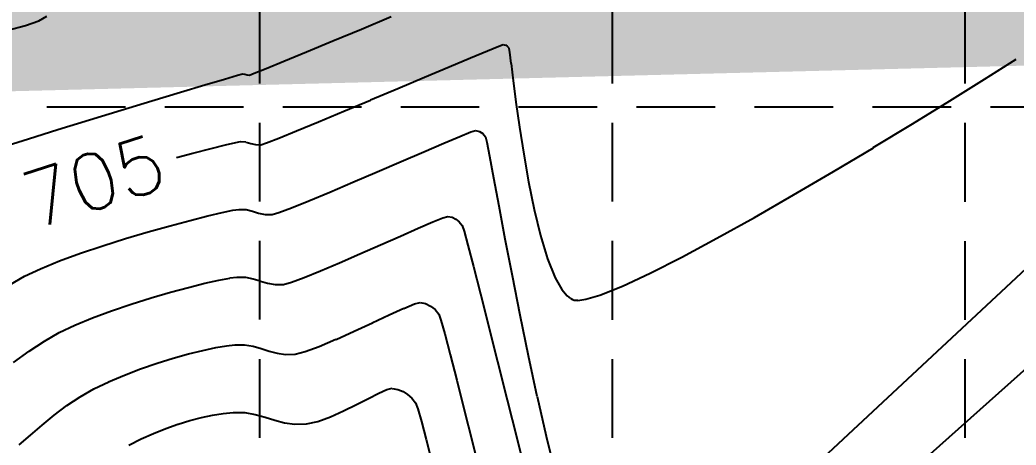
# Model space of a CAD drawing. Extents: x 5513 to 6525, y 3862 to 5479.
# Drawn here: x 5976.7 to 6047.9, y 4444.6 to 4475 of the extents above; entities that cross this region are included whole.
import ezdxf

# ---------------------------------------------------------------- set-up
doc = ezdxf.new("R2010")
doc.units = 0
doc.header["$LTSCALE"] = 50
doc.header["$MEASUREMENT"] = 0
doc.linetypes.add('DASH', pattern=[0.375, 0.25, -0.125])
doc.linetypes.add('HIDDEN', pattern=[0.375, 0.25, -0.125])
for name, color, linetype in [('CONT-MJR', 6, 'Continuous'), ('CONT-MNR', 14, 'Continuous'), ('GRID', 254, 'HIDDEN'), ('LIMITS OF DISTURBANCE', 1, 'DASH'), ('v-topo-bndy', 140, 'Continuous'), ('V-TOPO-BNDY-2', 7, 'Continuous')]:
    doc.layers.add(name, color=color, linetype=linetype)
doc.styles.add('L80', font='simplex', dxfattribs={"height": 4})

msp = doc.modelspace()

# ---------------------------------------------------------------- linework, layer by layer
at = {"layer": 'CONT-MJR', "color": 42, "elevation": 705}
for points in [[(6010.093, 4472.781), (6010.904, 4473.112)], [(6010.904, 4473.112), (6011.219, 4473.229)], [(6011.376, 4473.189), (6011.51, 4473.102)], [(6011.51, 4473.102), (6011.624, 4472.976)], [(6007.343, 4471.629), (6008.877, 4472.274)], [(6011.673, 4472.666), (6011.775, 4471.858)], [(6005.581, 4470.887), (6007.343, 4471.629)], [(6043.154, 4469.197), (6045.646, 4470.753)], [(6040.482, 4467.551), (6043.154, 4469.197)], [(5996.444, 4467.055), (5998.019, 4467.708)], [(6012.382, 4467.322), (6012.685, 4465.394)], [(5989.009, 4465.459), (5990.323, 4465.796)], [(5992.824, 4466.257), (5993.166, 4466.161)], [(5987.848, 4465.15), (5989.009, 4465.459)], [(6013.891, 4459.581), (6014.39, 4457.923)], [(6016.559, 4454.945), (6017.12, 4455.023)], [(6017.12, 4455.023), (6018.124, 4455.318)]]:
    msp.add_lwpolyline(points, dxfattribs=at)
at = {"layer": 'CONT-MJR', "color": 42, "extrusion": (-0.24806, -0.968745, 0), "elevation": -5824.559}
msp.add_lwpolyline([(4713.709, 705), (4713.87, 705)], dxfattribs=at)
at = {"layer": 'CONT-MJR', "color": 42, "extrusion": (0.987373, 0.158413, 0), "elevation": 6644.294}
msp.add_lwpolyline([(3464.174, 705), (3463.859, 705)], dxfattribs=at)
at = {"layer": 'CONT-MJR', "color": 42, "extrusion": (0.384926, -0.922947, 0), "elevation": -1814.697}
msp.add_lwpolyline([(7267.373, 705), (7268.691, 705)], dxfattribs=at)
at = {"layer": 'CONT-MJR', "color": 42, "extrusion": (0.534698, -0.845043, 0), "elevation": -545.385}
msp.add_lwpolyline([(7499.335, 705), (7502.001, 705)], dxfattribs=at)
at = {"layer": 'CONT-MJR', "color": 42, "extrusion": (0.992291, 0.123932, 0), "elevation": 6519.636}
msp.add_lwpolyline([(3692.329, 705), (3691.102, 705)], dxfattribs=at)
at = {"layer": 'CONT-MJR', "color": 42, "extrusion": (0.388581, -0.921414, 0), "elevation": -1785.883}
msp.add_lwpolyline([(7268.868, 705), (7270.932, 705)], dxfattribs=at)
at = {"layer": 'CONT-MJR', "color": 42, "extrusion": (-0.388248, 0.921555, 0), "elevation": 1788.512}
msp.add_lwpolyline([(-7266.102, 705), (-7268.222, 705)], dxfattribs=at)
at = {"layer": 'CONT-MJR', "color": 42, "extrusion": (0.991459, 0.130416, 0), "elevation": 6543.623}
msp.add_lwpolyline([(3648.409, 705), (3646.854, 705)], dxfattribs=at)
at = {"layer": 'CONT-MJR', "color": 42, "extrusion": (0.387345, -0.921935, 0), "elevation": -1795.626}
msp.add_lwpolyline([(7262.269, 705), (7264.347, 705)], dxfattribs=at)
at = {"layer": 'CONT-MJR', "color": 42, "extrusion": (0.990023, 0.140903, 0), "elevation": 6581.86}
msp.add_lwpolyline([(3577.383, 705), (3575.588, 705)], dxfattribs=at)
at = {"layer": 'CONT-MJR', "color": 42, "extrusion": (-0.385701, 0.922624, 0), "elevation": 1808.571}
msp.add_lwpolyline([(-7257.115, 705), (-7259.056, 705)], dxfattribs=at)
at = {"layer": 'CONT-MJR', "color": 42, "extrusion": (0.519112, -0.854706, 0), "elevation": -682.758}
msp.add_lwpolyline([(7478.729, 705), (7481.997, 705)], dxfattribs=at)
at = {"layer": 'CONT-MJR', "color": 42, "extrusion": (-0.365662, 0.930748, 0), "elevation": 1965.012}
msp.add_lwpolyline([(-7212.289, 705), (-7213.235, 705)], dxfattribs=at)
at = {"layer": 'CONT-MJR', "color": 42, "extrusion": (0.377575, -0.925979, 0), "elevation": -1872.289}
msp.add_lwpolyline([(7237.856, 705), (7239.23, 705)], dxfattribs=at)
at = {"layer": 'CONT-MJR', "color": 42, "extrusion": (-0.238794, 0.97107, 0), "elevation": 2906.151}
msp.add_lwpolyline([(-6883.429, 705), (-6884.507, 705)], dxfattribs=at)
at = {"layer": 'CONT-MJR', "color": 42, "extrusion": (0.22462, -0.974447, 0), "elevation": -3006.152}
msp.add_lwpolyline([(6841.433, 705), (6842.174, 705)], dxfattribs=at)
at = {"layer": 'CONT-MJR', "color": 42, "extrusion": (0.18556, -0.982633, 0), "elevation": -3276.762}
msp.add_lwpolyline([(6716.78, 705), (6717.127, 705)], dxfattribs=at)
at = {"layer": 'CONT-MJR', "color": 42, "extrusion": (-0.06988, -0.997555, 0), "elevation": -4874.12}
msp.add_lwpolyline([(5665.679, 705), (5666.07, 705)], dxfattribs=at)
at = {"layer": 'CONT-MJR', "color": 42, "extrusion": (-0.259709, -0.965687, 0), "elevation": -5869.394}
msp.add_lwpolyline([(4627.618, 705), (4627.97, 705)], dxfattribs=at)
at = {"layer": 'CONT-MJR', "color": 42, "extrusion": (-0.034554, -0.999403, 0), "elevation": -4670.503}
msp.add_lwpolyline([(5835.607, 705), (5835.992, 705)], dxfattribs=at)
at = {"layer": 'CONT-MJR', "color": 42, "extrusion": (0.31824, -0.94801, 0), "elevation": -2326.371}
msp.add_lwpolyline([(7103.548, 705), (7103.97, 705)], dxfattribs=at)
at = {"layer": 'CONT-MJR', "color": 42, "extrusion": (0.51305, -0.858359, 0), "elevation": -735.667}
msp.add_lwpolyline([(7470.386, 705), (7473.71, 705)], dxfattribs=at)
at = {"layer": 'CONT-MJR', "color": 42, "extrusion": (0.984671, 0.17442, 0), "elevation": 6699.373}
msp.add_lwpolyline([(3348.212, 705), (3346.191, 705)], dxfattribs=at)
at = {"layer": 'CONT-MJR', "color": 42, "extrusion": (-0.50597, 0.862551, 0), "elevation": 797.112}
msp.add_lwpolyline([(-7460.768, 705), (-7464.079, 705)], dxfattribs=at)
at = {"layer": 'CONT-MJR', "color": 42, "extrusion": (0.979754, 0.200204, 0), "elevation": 6784.891}
msp.add_lwpolyline([(3169.203, 705), (3167.196, 705)], dxfattribs=at)
at = {"layer": 'CONT-MJR', "color": 42, "extrusion": (0.49737, -0.867538, 0), "elevation": -871.241}
msp.add_lwpolyline([(7449.25, 705), (7452.476, 705)], dxfattribs=at)
at = {"layer": 'CONT-MJR', "color": 42, "extrusion": (0.971745, 0.236033, 0), "elevation": 6896.576}
msp.add_lwpolyline([(2916.01, 705), (2914.1, 705)], dxfattribs=at)
at = {"layer": 'CONT-MJR', "color": 42, "extrusion": (-0.486498, 0.873682, 0), "elevation": 964.199}
msp.add_lwpolyline([(-7434.719, 705), (-7437.789, 705)], dxfattribs=at)
at = {"layer": 'CONT-MJR', "color": 42, "extrusion": (0.472112, -0.881539, 0), "elevation": -1085.931}
msp.add_lwpolyline([(7415.074, 705), (7417.917, 705)], dxfattribs=at)
at = {"layer": 'CONT-MJR', "color": 42, "extrusion": (0.928939, 0.370234, 0), "elevation": 7237.473}
msp.add_lwpolyline([(1914.404, 705), (1912.925, 705)], dxfattribs=at)
at = {"layer": 'CONT-MJR', "color": 42, "extrusion": (0.451977, -0.89203, 0), "elevation": -1253.992}
msp.add_lwpolyline([(7385.964, 705), (7388.509, 705)], dxfattribs=at)
at = {"layer": 'CONT-MJR', "color": 42, "extrusion": (0.870564, 0.492055, 0), "elevation": 7429.256}
msp.add_lwpolyline([(920.033, 705), (919.072, 705)], dxfattribs=at)
at = {"layer": 'CONT-MJR', "color": 42, "extrusion": (0.421583, -0.90679, 0), "elevation": -1502.8}
msp.add_lwpolyline([(7337.204, 705), (7339.383, 705)], dxfattribs=at)
at = {"layer": 'CONT-MJR', "color": 42, "extrusion": (0.764781, 0.64429, 0), "elevation": 7471.244}
msp.add_lwpolyline([(-468.021, 705), (-468.602, 705)], dxfattribs=at)
at = {"layer": 'CONT-MJR', "color": 42, "extrusion": (-0.370318, 0.928905, 0), "elevation": 1909.944}
msp.add_lwpolyline([(-7240.151, 705), (-7241.897, 705)], dxfattribs=at)
at = {"layer": 'CONT-MJR', "color": 42, "extrusion": (-0.608986, -0.793181, 0), "elevation": -7197.363}
msp.add_lwpolyline([(2058.408, 705), (2058.735, 705)], dxfattribs=at)
at = {"layer": 'CONT-MJR', "color": 42, "extrusion": (0.457821, 0.889045, 0), "elevation": 6715.024}
msp.add_lwpolyline([(-3308.908, 705), (-3309.057, 705)], dxfattribs=at)
at = {"layer": 'CONT-MJR', "color": 42, "extrusion": (-0.300444, -0.9538, 0), "elevation": -6056.7}
msp.add_lwpolyline([(4399.749, 705), (4399.861, 705)], dxfattribs=at)
at = {"layer": 'CONT-MJR', "color": 42, "extrusion": (-0.077757, -0.996972, 0), "elevation": -4909.29}
msp.add_lwpolyline([(5651.661, 705), (5651.937, 705)], dxfattribs=at)
at = {"layer": 'CONT-MNR', "color": 42, "extrusion": (-0.497751, 0.86732, 0), "elevation": 905.622}
msp.add_lwpolyline([(-7412.236, 707), (-7412.902, 707)], dxfattribs=at)
at = {"layer": 'CONT-MNR', "color": 42, "extrusion": (0.383573, -0.92351, 0), "elevation": -1830.237}
msp.add_lwpolyline([(7258.292, 706), (7260.601, 706)], dxfattribs=at)
at = {"layer": 'CONT-MNR', "color": 42, "extrusion": (-0.256956, 0.966423, 0), "elevation": 2788.494}
msp.add_lwpolyline([(-6924.812, 707), (-6926.129, 707)], dxfattribs=at)
at = {"layer": 'CONT-MNR', "color": 42, "extrusion": (0.331361, -0.943504, 0), "elevation": -2241.224}
msp.add_lwpolyline([(7122.069, 707), (7123.083, 707)], dxfattribs=at)
at = {"layer": 'CONT-MNR', "color": 42}
for points, elevation in [([(5999.03, 4473.481), (6001.078, 4474.33)], 706), ([(5997.153, 4472.704), (5999.03, 4473.481)], 706), ([(5992.746, 4471.102), (5992.903, 4471.055)], 706), ([(5979.377, 4467.152), (5981.623, 4467.846)], 706), ([(5977.256, 4466.488), (5979.377, 4467.152)], 706), ([(5975.36, 4465.882), (5977.256, 4466.488)], 706), ([(6006.97, 4466.173), (6008.12, 4466.658)], 704), ([(6009.516, 4467.015), (6009.754, 4466.861)], 704), ([(6009.754, 4466.861), (6009.956, 4466.636)], 704), ([(6009.956, 4466.636), (6010.046, 4466.249)], 704), ([(6010.046, 4466.249), (6010.24, 4465.239)], 704), ([(6002.206, 4464.13), (6003.925, 4464.868)], 704), ([(6000.475, 4463.389), (6002.206, 4464.13)], 704), ([(5998.818, 4462.685), (6000.475, 4463.389)], 704), ([(5997.325, 4462.061), (5998.818, 4462.685)], 704), ([(5992.824, 4461.425), (5993.287, 4461.313)], 704), ([(6010.899, 4461.704), (6011.342, 4459.352)], 704), ([(5990.089, 4460.973), (5991.125, 4461.218)], 704), ([(5991.125, 4461.218), (5991.88, 4461.38)], 704), ([(5993.729, 4461.176), (5994.188, 4461.074)], 704), ([(5994.704, 4461.071), (5995.179, 4461.213)], 704), ([(6006.178, 4460.547), (6006.912, 4460.843)], 703), ([(6006.912, 4460.843), (6007.254, 4460.944)], 703), ([(6007.56, 4460.879), (6007.833, 4460.744)], 703), ([(6007.833, 4460.744), (6008.075, 4460.547)], 703), ([(6003.863, 4459.539), (6005.134, 4460.098)], 703), ([(5982.576, 4458.845), (5984.211, 4459.357)], 704), ([(6002.446, 4458.912), (6003.863, 4459.539)], 703), ([(6011.342, 4459.352), (6011.848, 4456.728)], 704), ([(6008.693, 4458.894), (6009.091, 4457.373)], 703), ([(5979.479, 4457.76), (5980.98, 4458.309)], 704), ([(5976.973, 4456.663), (5978.126, 4457.208)], 704), ([(6009.091, 4457.373), (6009.592, 4455.422)], 703), ([(5975.878, 4456.034), (5976.973, 4456.663)], 704), ([(5990.885, 4456.388), (5991.66, 4456.54)], 703), ([(5992.782, 4456.595), (5993.333, 4456.483)], 703), ([(5996.072, 4456.234), (5996.977, 4456.568)], 703), ([(5996.977, 4456.568), (5998.15, 4457.045)], 703), ([(6011.848, 4456.728), (6012.406, 4453.917)], 704), ([(5987.418, 4455.52), (5988.718, 4455.87)], 703), ([(5988.718, 4455.87), (5989.889, 4456.162)], 703), ([(5989.889, 4456.162), (5990.885, 4456.388)], 703), ([(5994.91, 4456.078), (5995.517, 4456.086)], 703), ([(6003.072, 4453.907), (6004.107, 4454.377)], 702), ([(6005.271, 4454.802), (6005.671, 4454.717)], 702), ([(5981.837, 4453.698), (5983.197, 4454.201)], 703), ([(5979.461, 4452.644), (5980.576, 4453.176)], 703), ([(6006.768, 4453.538), (6007.045, 4452.551)], 702), ([(6010.176, 4453.125), (6010.82, 4450.571)], 703), ([(6007.045, 4452.551), (6007.43, 4451.088)], 702), ([(5989.746, 4451.369), (5990.659, 4451.566)], 702), ([(5991.432, 4451.702), (5992.034, 4451.773)], 702), ([(5993.91, 4451.498), (5994.473, 4451.321)], 702), ([(5986.462, 4450.452), (5987.617, 4450.807)], 702), ([(5987.617, 4450.807), (5988.721, 4451.114)], 702), ([(5995.047, 4451.169), (5995.657, 4451.082)], 702), ([(5995.657, 4451.082), (5996.329, 4451.1)], 702), ([(5984.124, 4449.611), (5985.288, 4450.052)], 702), ([(6010.82, 4450.571), (6011.504, 4447.845)], 703), ([(5983.001, 4449.135), (5984.124, 4449.611)], 702), ([(6003.289, 4448.659), (6003.688, 4448.585)], 701), ([(6000.715, 4447.5), (6001.573, 4447.944)], 701), ([(6004.052, 4448.437), (6004.383, 4448.222)], 701), ([(6004.683, 4447.946), (6004.954, 4447.617)], 701), ([(5979.105, 4446.742), (5980.014, 4447.425)], 702), ([(5999.794, 4447.041), (6000.715, 4447.5)], 701), ([(6005.117, 4447.196), (6005.379, 4446.29)], 701), ([(6011.504, 4447.845), (6012.207, 4445.034)], 703), ([(5978.234, 4446.031), (5979.105, 4446.742)], 702), ([(5988.812, 4446.356), (5989.639, 4446.571)], 701), ([(5991.189, 4446.862), (5991.9, 4446.936)], 701), ([(5991.9, 4446.936), (5992.733, 4446.926)], 701), ([(5992.733, 4446.926), (5993.486, 4446.798)], 701), ([(5993.486, 4446.798), (5994.19, 4446.601)], 701), ([(6008.435, 4447.117), (6009.012, 4444.797)], 702), ([(5995.577, 4446.199), (5996.321, 4446.092)], 701), ([(5985.323, 4445.044), (5986.209, 4445.439)], 701)]:
    msp.add_lwpolyline(points, dxfattribs=dict(at, elevation=elevation))
at = {"layer": 'CONT-MNR', "color": 42, "extrusion": (0.381519, -0.924361, 0), "elevation": -1846.361}
msp.add_lwpolyline([(7248.203, 706), (7249.956, 706)], dxfattribs=at)
at = {"layer": 'CONT-MNR', "color": 42, "extrusion": (0.375591, -0.926785, 0), "elevation": -1892.742}
msp.add_lwpolyline([(7233.935, 706), (7234.848, 706)], dxfattribs=at)
at = {"layer": 'CONT-MNR', "color": 42, "extrusion": (0.379722, -0.925101, 0), "elevation": -1860.444}
msp.add_lwpolyline([(7243.221, 706), (7244.601, 706)], dxfattribs=at)
at = {"layer": 'CONT-MNR', "color": 42, "extrusion": (0.283411, -0.958998, 0), "elevation": -2589.451}
msp.add_lwpolyline([(7011.237, 706), (7012.69, 706)], dxfattribs=at)
at = {"layer": 'CONT-MNR', "color": 42, "extrusion": (0.279145, -0.960249, 0), "elevation": -2620.602}
msp.add_lwpolyline([(7001.108, 706), (7002.073, 706)], dxfattribs=at)
at = {"layer": 'CONT-MNR', "color": 42, "extrusion": (0.262604, -0.964904, 0), "elevation": -2740.532}
msp.add_lwpolyline([(6956.01, 706), (6956.384, 706)], dxfattribs=at)
at = {"layer": 'CONT-MNR', "color": 42, "extrusion": (-0.108548, -0.994091, 0), "elevation": -5095.183}
msp.add_lwpolyline([(5471.829, 706), (5472.008, 706)], dxfattribs=at)
at = {"layer": 'CONT-MNR', "color": 42, "extrusion": (-0.07713, -0.997021, 0), "elevation": -4919.97}
msp.add_lwpolyline([(5630.197, 706), (5630.373, 706)], dxfattribs=at)
at = {"layer": 'CONT-MNR', "color": 42, "extrusion": (0.356481, -0.934303, 0), "elevation": -2040.888}
msp.add_lwpolyline([(7193.19, 706), (7193.543, 706)], dxfattribs=at)
at = {"layer": 'CONT-MNR', "color": 42, "extrusion": (0.285896, -0.958261, 0), "elevation": -2571.266}
msp.add_lwpolyline([(7016.089, 706), (7017.927, 706)], dxfattribs=at)
at = {"layer": 'CONT-MNR', "color": 42, "extrusion": (0.287932, -0.957651, 0), "elevation": -2556.348}
msp.add_lwpolyline([(7019.419, 706), (7021.538, 706)], dxfattribs=at)
at = {"layer": 'CONT-MNR', "color": 42, "extrusion": (0.292235, -0.956346, 0), "elevation": -2524.767}
msp.add_lwpolyline([(7026.166, 706), (7028.542, 706)], dxfattribs=at)
at = {"layer": 'CONT-MNR', "color": 42, "extrusion": (0.289957, -0.95704, 0), "elevation": -2541.496}
msp.add_lwpolyline([(7022.51, 706), (7024.81, 706)], dxfattribs=at)
at = {"layer": 'CONT-MNR', "color": 42, "extrusion": (0.317612, -0.948221, 0), "elevation": -2327.176}
msp.add_lwpolyline([(7116.535, 704), (7116.884, 704)], dxfattribs=at)
at = {"layer": 'CONT-MNR', "color": 42, "extrusion": (-0.24806, -0.968745, 0), "elevation": -5818.117}
msp.add_lwpolyline([(4713.312, 704), (4713.599, 704)], dxfattribs=at)
at = {"layer": 'CONT-MNR', "color": 42, "extrusion": (0.375706, -0.926739, 0), "elevation": -1882.142}
msp.add_lwpolyline([(7246.108, 704), (7246.955, 704)], dxfattribs=at)
at = {"layer": 'CONT-MNR', "color": 42, "extrusion": (-0.39289, 0.919585, 0), "elevation": 1746.948}
msp.add_lwpolyline([(-7277.084, 704), (-7278.637, 704)], dxfattribs=at)
at = {"layer": 'CONT-MNR', "color": 42, "extrusion": (0.394673, -0.918822, 0), "elevation": -1732.831}
msp.add_lwpolyline([(7278.699, 704), (7280.459, 704)], dxfattribs=at)
at = {"layer": 'CONT-MNR', "color": 42, "extrusion": (0.983099, 0.183076, 0), "elevation": 6726.14}
msp.add_lwpolyline([(3289.437, 704), (3287.867, 704)], dxfattribs=at)
at = {"layer": 'CONT-MNR', "color": 42, "extrusion": (0.983114, 0.182992, 0), "elevation": 6725.859}
msp.add_lwpolyline([(3288.441, 704), (3286.416, 704)], dxfattribs=at)
at = {"layer": 'CONT-MNR', "color": 42, "extrusion": (0.158689, -0.987329, 0), "elevation": -3454.001}
msp.add_lwpolyline([(6623.927, 704), (6624.354, 704)], dxfattribs=at)
at = {"layer": 'CONT-MNR', "color": 42, "extrusion": (-0.04405, -0.999029, 0), "elevation": -4721.078}
msp.add_lwpolyline([(5789.957, 704), (5790.481, 704)], dxfattribs=at)
at = {"layer": 'CONT-MNR', "color": 42, "extrusion": (-0.355761, 0.934577, 0), "elevation": 2036.495}
msp.add_lwpolyline([(-7190.083, 704), (-7191.049, 704)], dxfattribs=at)
at = {"layer": 'CONT-MNR', "color": 42, "extrusion": (0.37622, -0.92653, 0), "elevation": -1877.923}
msp.add_lwpolyline([(7234.079, 704), (7235.42, 704)], dxfattribs=at)
at = {"layer": 'CONT-MNR', "color": 42, "extrusion": (0.244795, -0.969575, 0), "elevation": -2858.905}
msp.add_lwpolyline([(6898.561, 704), (6899.864, 704)], dxfattribs=at)
at = {"layer": 'CONT-MNR', "color": 42, "extrusion": (0.297145, 0.954832, 0), "elevation": 6040.684}
msp.add_lwpolyline([(-4396.925, 704), (-4397.387, 704)], dxfattribs=at)
at = {"layer": 'CONT-MNR', "color": 42, "extrusion": (-0.006501, -0.999979, 0), "elevation": -4499.951}
msp.add_lwpolyline([(5965.058, 704), (5965.574, 704)], dxfattribs=at)
at = {"layer": 'CONT-MNR', "color": 42, "extrusion": (-0.207499, -0.978235, 0), "elevation": -5610.353}
msp.add_lwpolyline([(4950.866, 703), (4951.179, 703)], dxfattribs=at)
at = {"layer": 'CONT-MNR', "color": 42, "extrusion": (0.269667, -0.962954, 0), "elevation": -2680.431}
msp.add_lwpolyline([(6966.753, 704), (6968.369, 704)], dxfattribs=at)
at = {"layer": 'CONT-MNR', "color": 42, "extrusion": (0.257257, -0.966343, 0), "elevation": -2769.857}
msp.add_lwpolyline([(6933.308, 704), (6934.795, 704)], dxfattribs=at)
at = {"layer": 'CONT-MNR', "color": 42, "extrusion": (-0.3948, 0.918767, 0), "elevation": 1726.961}
msp.add_lwpolyline([(-7278.167, 703), (-7279.304, 703)], dxfattribs=at)
at = {"layer": 'CONT-MNR', "color": 42, "extrusion": (0.761214, 0.6485, 0)}
for points, elevation in [([(-500.807, 703), (-501.136, 703)], 7466.099), ([(-504.452, 702), (-504.881, 702)], 7460.719)]:
    msp.add_lwpolyline(points, dxfattribs=dict(at, elevation=elevation))
at = {"layer": 'CONT-MNR', "color": 42, "extrusion": (0.951268, 0.308365, 0), "elevation": 7090.893}
msp.add_lwpolyline([(2390.191, 703), (2389.771, 703)], dxfattribs=at)
at = {"layer": 'CONT-MNR', "color": 42, "extrusion": (0.283211, -0.959058, 0), "elevation": -2581.986}
msp.add_lwpolyline([(7002.142, 704), (7003.834, 704)], dxfattribs=at)
at = {"layer": 'CONT-MNR', "color": 42, "extrusion": (0.964571, 0.263823, 0), "elevation": 6972.171}
msp.add_lwpolyline([(2716.728, 703), (2715.688, 703)], dxfattribs=at)
at = {"layer": 'CONT-MNR', "color": 42, "extrusion": (-0.318363, 0.947969, 0), "elevation": 2322.213}
msp.add_lwpolyline([(-7089.144, 704), (-7090.827, 704)], dxfattribs=at)
at = {"layer": 'CONT-MNR', "color": 42, "extrusion": (0.403684, -0.914898, 0), "elevation": -1656.359}
msp.add_lwpolyline([(7290.004, 703), (7291.621, 703)], dxfattribs=at)
at = {"layer": 'CONT-MNR', "color": 42, "extrusion": (0.399668, -0.91666, 0), "elevation": -1688.314}
msp.add_lwpolyline([(7281.077, 703), (7282.669, 703)], dxfattribs=at)
at = {"layer": 'CONT-MNR', "color": 42, "extrusion": (0.377576, -0.925978, 0), "elevation": -1870.08}
msp.add_lwpolyline([(7218.552, 704), (7220.014, 704)], dxfattribs=at)
at = {"layer": 'CONT-MNR', "color": 42, "extrusion": (0.391684, -0.9201, 0), "elevation": -1751.548}
msp.add_lwpolyline([(7264.65, 703), (7266.125, 703)], dxfattribs=at)
at = {"layer": 'CONT-MNR', "color": 42, "extrusion": (0.136728, -0.990609, 0), "elevation": -3595.462}
msp.add_lwpolyline([(6544.723, 703), (6545.235, 703)], dxfattribs=at)
at = {"layer": 'CONT-MNR', "color": 42, "extrusion": (-0.025876, -0.999665, 0), "elevation": -4610.169}
msp.add_lwpolyline([(5874.844, 703), (5875.459, 703)], dxfattribs=at)
at = {"layer": 'CONT-MNR', "color": 42, "extrusion": (0.289928, 0.957048, 0), "elevation": 6002.707}
msp.add_lwpolyline([(-4443.848, 703), (-4444.388, 703)], dxfattribs=at)
at = {"layer": 'CONT-MNR', "color": 42, "extrusion": (-0.28268, -0.959214, 0), "elevation": -5968.911}
msp.add_lwpolyline([(4489.675, 703), (4490.212, 703)], dxfattribs=at)
at = {"layer": 'CONT-MNR', "color": 42, "extrusion": (-0.175216, -0.98453, 0), "elevation": -5437.546}
msp.add_lwpolyline([(5120.84, 703), (5121.394, 703)], dxfattribs=at)
at = {"layer": 'CONT-MNR', "color": 42, "extrusion": (0.258628, -0.965977, 0), "elevation": -2753.868}
msp.add_lwpolyline([(6943.999, 703), (6944.575, 703)], dxfattribs=at)
at = {"layer": 'CONT-MNR', "color": 42, "extrusion": (0.297106, -0.954845, 0), "elevation": -2475.461}
msp.add_lwpolyline([(7037.884, 703), (7039.374, 703)], dxfattribs=at)
at = {"layer": 'CONT-MNR', "color": 42, "extrusion": (0.277791, -0.960642, 0), "elevation": -2616.907}
msp.add_lwpolyline([(6988.025, 703), (6989.466, 703)], dxfattribs=at)
at = {"layer": 'CONT-MNR', "color": 42, "extrusion": (0.969217, 0.246208, 0), "elevation": 6921.559}
msp.add_lwpolyline([(2838.663, 703), (2836.294, 703)], dxfattribs=at)
at = {"layer": 'CONT-MNR', "color": 42, "extrusion": (0.319473, -0.947595, 0), "elevation": -2309.307}
msp.add_lwpolyline([(7092.648, 703), (7094.14, 703)], dxfattribs=at)
at = {"layer": 'CONT-MNR', "color": 42, "extrusion": (0.383575, -0.92351, 0), "elevation": -1810.633}
msp.add_lwpolyline([(7253.439, 702), (7254.266, 702)], dxfattribs=at)
at = {"layer": 'CONT-MNR', "color": 42, "extrusion": (0.260433, -0.965492, 0), "elevation": -2737.103}
msp.add_lwpolyline([(6957.804, 702), (6958.219, 702)], dxfattribs=at)
at = {"layer": 'CONT-MNR', "color": 42, "extrusion": (-0.443942, -0.896056, 0), "elevation": -6657.842}
msp.add_lwpolyline([(3403.782, 702), (3404.18, 702)], dxfattribs=at)
at = {"layer": 'CONT-MNR', "color": 42, "extrusion": (-0.631548, -0.775337, 0), "elevation": -7246.864}
msp.add_lwpolyline([(1843.438, 702), (1843.845, 702)], dxfattribs=at)
at = {"layer": 'CONT-MNR', "color": 42, "extrusion": (0.382223, -0.92407, 0), "elevation": -1829.134}
msp.add_lwpolyline([(7228.578, 703), (7229.942, 703)], dxfattribs=at)
at = {"layer": 'CONT-MNR', "color": 42, "extrusion": (0.421426, -0.906863, 0), "elevation": -1509.235}
msp.add_lwpolyline([(7319.615, 702), (7320.954, 702)], dxfattribs=at)
at = {"layer": 'CONT-MNR', "color": 42, "extrusion": (0.9436, 0.331089, 0), "elevation": 7142.501}
msp.add_lwpolyline([(2214.027, 702), (2213.583, 702)], dxfattribs=at)
at = {"layer": 'CONT-MNR', "color": 42, "extrusion": (0.979415, 0.201858, 0), "elevation": 6787.698}
msp.add_lwpolyline([(3148.58, 704), (3145.609, 704)], dxfattribs=at)
at = {"layer": 'CONT-MNR', "color": 42, "extrusion": (0.419907, -0.907567, 0), "elevation": -1521.482}
msp.add_lwpolyline([(7315.645, 702), (7317.079, 702)], dxfattribs=at)
at = {"layer": 'CONT-MNR', "color": 42, "extrusion": (0.497869, -0.867252, 0), "elevation": -884.578}
msp.add_lwpolyline([(7401.319, 703), (7402.535, 703)], dxfattribs=at)
at = {"layer": 'CONT-MNR', "color": 42, "extrusion": (0.38894, -0.921263, 0), "elevation": -1768.26}
msp.add_lwpolyline([(7257.219, 702), (7258.519, 702)], dxfattribs=at)
at = {"layer": 'CONT-MNR', "color": 42, "extrusion": (0.41003, -0.912072, 0), "elevation": -1600.809}
msp.add_lwpolyline([(7297.277, 702), (7298.698, 702)], dxfattribs=at)
at = {"layer": 'CONT-MNR', "color": 42, "extrusion": (0.552455, -0.833543, 0), "elevation": -408.161}
msp.add_lwpolyline([(7441.497, 703), (7442.809, 703)], dxfattribs=at)
at = {"layer": 'CONT-MNR', "color": 42, "extrusion": (0.173702, -0.984798, 0), "elevation": -3343.304}
msp.add_lwpolyline([(6672.837, 702), (6673.622, 702)], dxfattribs=at)
at = {"layer": 'CONT-MNR', "color": 42, "extrusion": (-0.012475, -0.999922, 0), "elevation": -4526.18}
msp.add_lwpolyline([(5936.03, 702), (5936.712, 702)], dxfattribs=at)
at = {"layer": 'CONT-MNR', "color": 42, "extrusion": (-0.168027, -0.985782, 0), "elevation": -5395.41}
msp.add_lwpolyline([(5159.497, 702), (5160.122, 702)], dxfattribs=at)
at = {"layer": 'CONT-MNR', "color": 42, "extrusion": (-0.269235, -0.963074, 0), "elevation": -5900.896}
msp.add_lwpolyline([(4573.482, 702), (4574.081, 702)], dxfattribs=at)
at = {"layer": 'CONT-MNR', "color": 42, "extrusion": (0.346073, -0.938207, 0), "elevation": -2100.804}
msp.add_lwpolyline([(7166.951, 702), (7168.026, 702)], dxfattribs=at)
at = {"layer": 'CONT-MNR', "color": 42, "extrusion": (-0.589868, 0.8075, 0), "elevation": 68.613}
msp.add_lwpolyline([(-7450.989, 703), (-7452.366, 703)], dxfattribs=at)
at = {"layer": 'CONT-MNR', "color": 42, "extrusion": (0.240862, -0.970559, 0), "elevation": -2877.619}
msp.add_lwpolyline([(6884.513, 702), (6885.568, 702)], dxfattribs=at)
at = {"layer": 'CONT-MNR', "color": 42, "extrusion": (-0.25659, -0.96652, 0)}
for points, elevation in [([(4651.615, 702), (4652.209, 702)], -5840.415), ([(4653.272, 701), (4653.996, 701)], -5835.747)]:
    msp.add_lwpolyline(points, dxfattribs=dict(at, elevation=elevation))
at = {"layer": 'CONT-MNR', "color": 42, "extrusion": (0.241528, -0.970394, 0), "elevation": -2871.041}
msp.add_lwpolyline([(6893.866, 702), (6894.613, 702)], dxfattribs=at)
at = {"layer": 'CONT-MNR', "color": 42, "extrusion": (0.968877, 0.247541, 0), "elevation": 6922.291}
msp.add_lwpolyline([(2825.471, 702), (2823.569, 702)], dxfattribs=at)
at = {"layer": 'CONT-MNR', "color": 42, "extrusion": (0.977455, 0.211143, 0), "elevation": 6817.242}
msp.add_lwpolyline([(3081.058, 704), (3078.07, 704)], dxfattribs=at)
at = {"layer": 'CONT-MNR', "color": 42, "extrusion": (0.322505, -0.946568, 0), "elevation": -2281.992}
msp.add_lwpolyline([(7100.644, 702), (7101.885, 702)], dxfattribs=at)
at = {"layer": 'CONT-MNR', "color": 42, "extrusion": (0.497034, -0.867731, 0), "elevation": -886.98}
msp.add_lwpolyline([(7400.704, 702), (7401.841, 702)], dxfattribs=at)
at = {"layer": 'CONT-MNR', "color": 42, "extrusion": (-0.435493, 0.900192, 0), "elevation": 1399.517}
msp.add_lwpolyline([(-7322.249, 702), (-7323.418, 702)], dxfattribs=at)
at = {"layer": 'CONT-MNR', "color": 42, "extrusion": (0.39958, -0.916698, 0), "elevation": -1679.361}
msp.add_lwpolyline([(7279.776, 701), (7280.418, 701)], dxfattribs=at)
at = {"layer": 'CONT-MNR', "color": 42, "extrusion": (0.212422, -0.977178, 0), "elevation": -3071.904}
msp.add_lwpolyline([(6810.884, 701), (6811.274, 701)], dxfattribs=at)
at = {"layer": 'CONT-MNR', "color": 42, "extrusion": (-0.377279, -0.9261, 0), "elevation": -6384.897}
msp.add_lwpolyline([(3881.657, 701), (3882.05, 701)], dxfattribs=at)
at = {"layer": 'CONT-MNR', "color": 42, "extrusion": (0.969843, 0.243729, 0), "elevation": 6911.134}
msp.add_lwpolyline([(2850.768, 702), (2848.573, 702)], dxfattribs=at)
at = {"layer": 'CONT-MNR', "color": 42, "extrusion": (0.556322, -0.830967, 0), "elevation": -368.853}
msp.add_lwpolyline([(7443.393, 702), (7444.535, 702)], dxfattribs=at)
at = {"layer": 'CONT-MNR', "color": 42, "extrusion": (-0.450221, 0.892917, 0), "elevation": 1269.61}
msp.add_lwpolyline([(-7361.465, 701), (-7362.302, 701)], dxfattribs=at)
at = {"layer": 'CONT-MNR', "color": 42, "extrusion": (-0.676499, -0.736443, 0), "elevation": -7337.823}
msp.add_lwpolyline([(1412.67, 701), (1413.077, 701)], dxfattribs=at)
at = {"layer": 'CONT-MNR', "color": 42, "extrusion": (0.974741, 0.223338, 0), "elevation": 6855.166}
msp.add_lwpolyline([(2992.658, 704), (2989.74, 704)], dxfattribs=at)
at = {"layer": 'CONT-MNR', "color": 42, "extrusion": (0.932474, 0.361237, 0), "elevation": 7206.107}
msp.add_lwpolyline([(1978.076, 701), (1977.624, 701)], dxfattribs=at)
at = {"layer": 'CONT-MNR', "color": 42, "extrusion": (0.207863, -0.978158, 0), "elevation": -3104.427}
msp.add_lwpolyline([(6783.089, 701), (6783.901, 701)], dxfattribs=at)
at = {"layer": 'CONT-MNR', "color": 42, "extrusion": (0.159249, -0.987238, 0), "elevation": -3436.02}
msp.add_lwpolyline([(6622.126, 701), (6622.892, 701)], dxfattribs=at)
at = {"layer": 'CONT-MNR', "color": 42, "extrusion": (-0.300134, -0.953897, 0), "elevation": -6040.659}
msp.add_lwpolyline([(4383.264, 701), (4383.984, 701)], dxfattribs=at)
at = {"layer": 'CONT-MNR', "color": 42, "extrusion": (-0.341022, 0.940055, 0), "elevation": 2134.328}
msp.add_lwpolyline([(-7154.698, 701), (-7155.656, 701)], dxfattribs=at)
at = {"layer": 'CONT-MNR', "color": 42, "extrusion": (0.409048, -0.912513, 0), "elevation": -1603.783}
msp.add_lwpolyline([(7292.918, 701), (7293.942, 701)], dxfattribs=at)
at = {"layer": 'CONT-MNR', "color": 42, "extrusion": (0.653196, -0.757189, 0), "elevation": 538.472}
msp.add_lwpolyline([(7429.684, 702), (7430.782, 702)], dxfattribs=at)
at = {"layer": 'CONT-MNR', "color": 42, "extrusion": (0.369342, -0.929294, 0), "elevation": -1920.16}
msp.add_lwpolyline([(7204.833, 701), (7205.781, 701)], dxfattribs=at)
at = {"layer": 'CONT-MNR', "color": 42, "extrusion": (-0.331759, 0.943364, 0), "elevation": 2207.729}
msp.add_lwpolyline([(-7122.937, 701), (-7123.859, 701)], dxfattribs=at)
at = {"layer": 'CONT-MNR', "color": 42, "extrusion": (0.292898, -0.956144, 0), "elevation": -2497.244}
msp.add_lwpolyline([(7027.603, 701), (7028.494, 701)], dxfattribs=at)
at = {"layer": 'CONT-MNR', "color": 42, "extrusion": (0.027446, -0.999623, 0), "elevation": -4279.844}
msp.add_lwpolyline([(6116.089, 701), (6116.909, 701)], dxfattribs=at)
at = {"layer": 'CONT-MNR', "color": 42, "extrusion": (0.216185, -0.976352, 0), "elevation": -3044.484}
msp.add_lwpolyline([(6816.507, 701), (6817.344, 701)], dxfattribs=at)
at = {"layer": 'CONT-MNR', "color": 42, "extrusion": (0.967161, 0.254165, 0), "elevation": 6938.258}
msp.add_lwpolyline([(2773.921, 701), (2772.582, 701)], dxfattribs=at)
at = {"layer": 'CONT-MNR', "color": 42, "extrusion": (0.663511, -0.748166, 0), "elevation": 640.24}
msp.add_lwpolyline([(7420.548, 702), (7421.607, 702)], dxfattribs=at)
at = {"layer": 'CONT-MNR', "color": 42, "extrusion": (0.44314, -0.896452, 0), "elevation": -1332.431}
msp.add_lwpolyline([(7334.347, 701), (7335.334, 701)], dxfattribs=at)
at = {"layer": 'CONT-MNR', "color": 42, "extrusion": (0.970236, 0.242162, 0), "elevation": 6909.678}
msp.add_lwpolyline([(2856.802, 703), (2853.906, 703)], dxfattribs=at)
at = {"layer": 'CONT-MNR', "color": 42, "extrusion": (0.970826, 0.239784, 0), "elevation": 6904.727}
msp.add_lwpolyline([(2873.428, 704), (2870.665, 704)], dxfattribs=at)
at = {"layer": 'CONT-MNR', "color": 42, "extrusion": (0.969898, 0.243512, 0), "elevation": 6907.343}
msp.add_lwpolyline([(2848.728, 701), (2847.09, 701)], dxfattribs=at)
at = {"layer": 'CONT-MNR', "color": 42, "extrusion": (0.970787, 0.239943, 0), "elevation": 6899.969}
msp.add_lwpolyline([(2873.131, 702), (2870.642, 702)], dxfattribs=at)
at = {"layer": 'GRID', "color": 253, "linetype": 'HIDDEN', "ltscale": 0.45}
for p, q in [((5993.815, 3989.503), (5993.815, 5452.432)), ((6019.037, 3989.499), (6019.037, 5452.432)), ((6044.259, 3989.495), (6044.259, 5452.432)), ((5539.823, 4468.782), (6498.252, 4468.782))]:
    msp.add_line(p, q, dxfattribs=at)
at = {"layer": 'LIMITS OF DISTURBANCE', "const_width": 6}
msp.add_lwpolyline([(5572.937, 5127.47), (5544.79, 5069.151), (5566.758, 5054.056), (5603.83, 5054.742), (5603.83, 5018.379), (5855.577, 5025.038), (5860.916, 4528.11), (5834.734, 4513.838), (5868.466, 4470.163), (6224.008, 4479.154), (6251.126, 4517.261), (6223.92, 4532.507), (6207.072, 5065.3), (6308.128, 5070.35), (6318.955, 5080.449), (6280.738, 5136.707)], close=True, dxfattribs=at)
at = {"layer": 'v-topo-bndy', "color": 7}
msp.add_polyline3d([(6390.667, 4475.666, 705.189), (6336.589, 4474.242, 704.716), (6279.148, 4474.105, 704.564), (6227.638, 4472.982, 704.807), (6177.256, 4475.081, 704.021), (6116.655, 4473.822, 704.237), (6066.617, 4473.982, 704.569), (6018.559, 4429.225, 703.734), (6015.699, 4395.529, 703.426)], dxfattribs=at)
at = {"layer": 'V-TOPO-BNDY-2', "color": 7}
msp.add_lwpolyline([(6474.745, 4488.723), (6453.14, 4474.748), (6399.762, 4469.666), (6070.6, 4469.666), (6023.576, 4427.738), (6021.035, 4395.975), (5922.232, 4268.089), (5881.696, 4269.691), (5864.714, 4317.203), (5891.403, 4373.106), (5877.423, 4411.221), (5810.065, 4411.221), (5787.707, 4457.393), (5654.263, 4462.475), (5576.738, 4466.287), (5564.715, 4465.972)], dxfattribs=at)

# ---------------------------------------------------------------- texts
at = {"layer": 'CONT-MJR', "color": 42, "insert": (5976.436, 4463.815, 705), "char_height": 4, "width": 15.04762, "attachment_point": 1, "rotation": 17.49001, "style": 'L80'}
msp.add_mtext('\\Fsimplex.shx;\\W1.0000000000;\\T1.0000000000;\\o\\l705', dxfattribs=at)

doc.saveas('drawing.dxf')
